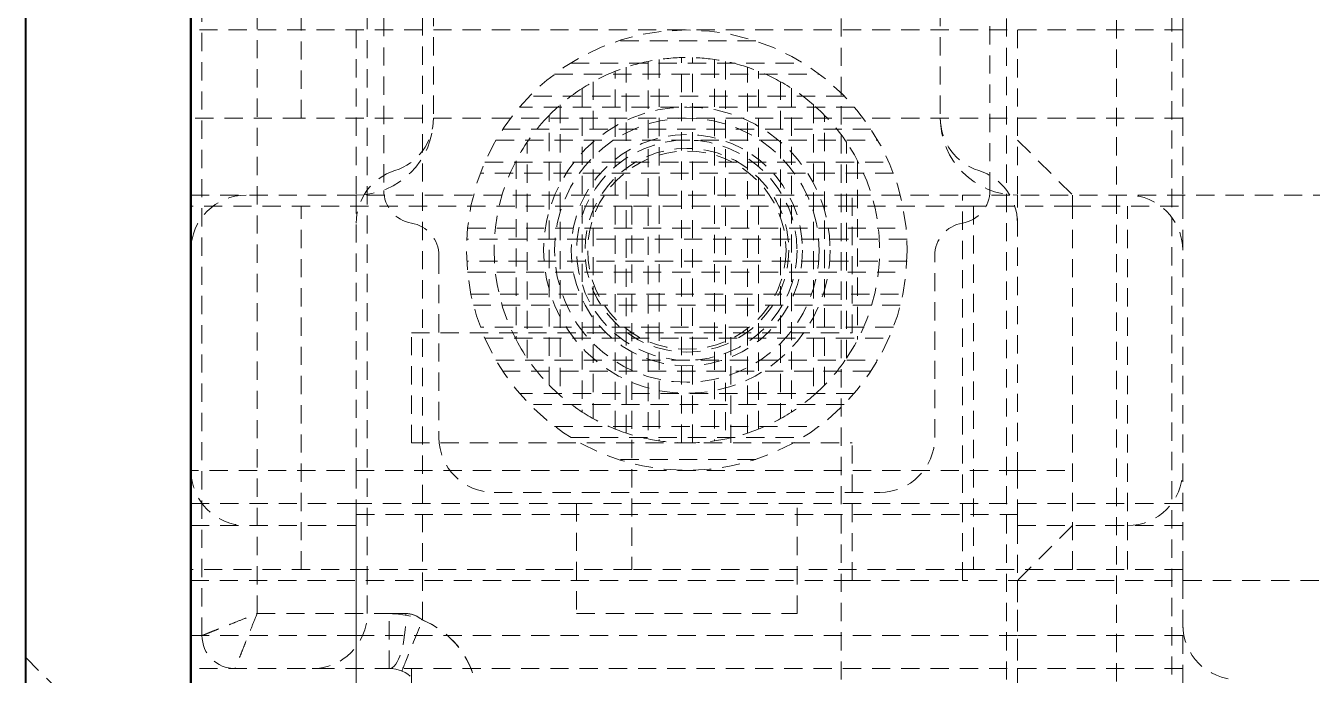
# Model space of a CAD drawing. Header units: inches. Extents: x 6934 to 18973, y 4254 to 7629.
# Drawn here: x 17077.08 to 17088.75, y 4855.39 to 4861.29 of the extents above; entities that cross this region are included whole.
import ezdxf

# ---------------------------------------------------------------- set-up
doc = ezdxf.new("R2010")
doc.units = ezdxf.units.IN
doc.header["$MEASUREMENT"] = 0
doc.linetypes.add('입력 정류부 ASSY$0$DASHED', pattern=[0.2067, 0.1654, -0.0413])
for name, color, linetype, lineweight, true_color in [('입력 정류부 ASSY$0$가려진 것(ISO)', 2, '입력 정류부 ASSY$0$DASHED', 18, 0xffff00), ('입력 정류부 ASSY$0$가려진 좁은 것(ISO)', 2, '입력 정류부 ASSY$0$DASHED', 18, 0xffff00), ('입력 정류부 ASSY$0$가시적인 것(ISO)', 3, 'Continuous', 40, 0x00ff00)]:
    doc.layers.add(name, color=color, linetype=linetype, lineweight=lineweight, true_color=true_color)

# ---------------------------------------------------------------- blocks, each defined once
blk = doc.blocks.new('입력 정류부 ASSY')
at = {"layer": '입력 정류부 ASSY$0$가려진 것(ISO)'}
for p, q in [((433.504, 601.24), (433.504, 609.64)), ((425.504, 600.44), (425.504, 603.44)), ((426.254, 602.94), (426.254, 599.782)), ((431.754, 599.782), (431.754, 602.94)), ((424.604, 595.74), (424.604, 601.39)), ((426.104, 595.94), (426.104, 601.39)), ((426.704, 601.44), (426.704, 600.44)), ((431.304, 601.44), (431.304, 600.44)), ((431.904, 588.44), (431.904, 601.39)), ((433.404, 601.39), (433.404, 587.94)), ((433.504, 601.24), (424.504, 601.24)), ((426.004, 601.24), (426.004, 599.74)), ((432.004, 601.24), (432.004, 599.74)), ((433.504, 601.24), (433.504, 599.74)), ((429.629, 601.14), (428.38, 601.14)), ((427.951, 600.94), (430.058, 600.94)), ((428.654, 600.955), (428.654, 597.526)), ((428.754, 600.972), (428.754, 597.508)), ((428.954, 597.491), (428.954, 600.99)), ((429.054, 597.491), (429.054, 600.99)), ((429.254, 600.972), (429.254, 597.508)), ((429.354, 600.955), (429.354, 597.526)), ((427.804, 600.84), (430.204, 600.84)), ((428.354, 597.615), (428.354, 600.865)), ((428.454, 597.579), (428.454, 600.902)), ((429.554, 597.579), (429.554, 600.902)), ((429.654, 597.615), (429.654, 600.865)), ((428.054, 600.71), (428.054, 597.771)), ((428.154, 600.77), (428.154, 597.711)), ((429.854, 600.77), (429.854, 597.711)), ((429.954, 600.71), (429.954, 597.771)), ((430.433, 600.64), (427.576, 600.64)), ((430.524, 600.54), (427.484, 600.54)), ((427.754, 598.016), (427.754, 600.465)), ((427.854, 600.559), (427.854, 597.921)), ((430.154, 600.559), (430.154, 597.921)), ((430.254, 598.016), (430.254, 600.465)), ((425.504, 600.44), (424.504, 600.44)), ((433.504, 600.44), (425.504, 600.44)), ((430.675, 600.34), (427.334, 600.34)), ((427.272, 600.24), (430.736, 600.24)), ((427.554, 598.26), (427.554, 600.22)), ((430.454, 598.26), (430.454, 600.22)), ((432.004, 600.24), (432.504, 599.74)), ((427.171, 600.04), (430.837, 600.04)), ((427.454, 600.053), (427.454, 598.428)), ((430.554, 600.053), (430.554, 598.428)), ((430.878, 599.94), (427.131, 599.94)), ((424.504, 599.74), (430.504, 599.74)), ((428.504, 599.64), (424.504, 599.64)), ((426.004, 599.74), (426.004, 597.24)), ((431.604, 599.64), (428.504, 599.64)), ((428.504, 599.64), (428.504, 596.34)), ((430.504, 599.74), (431.504, 599.74)), ((430.504, 598.49), (430.504, 599.74)), ((431.504, 599.74), (435.004, 599.74)), ((431.504, 596.24), (431.504, 599.74)), ((432.504, 599.64), (431.604, 599.64)), ((431.604, 599.64), (431.604, 596.34)), ((432.004, 597.24), (432.004, 599.74)), ((432.504, 599.74), (432.504, 599.64)), ((432.504, 599.64), (433.504, 599.64)), ((432.504, 596.34), (432.504, 599.64)), ((433.504, 599.74), (433.504, 599.64)), ((433.504, 596.34), (433.504, 599.64)), ((427.014, 599.44), (430.994, 599.44)), ((431.002, 599.34), (427.007, 599.34)), ((426.754, 599.19), (426.754, 597.54)), ((431.254, 597.54), (431.254, 599.19)), ((431.002, 599.14), (427.007, 599.14)), ((427.014, 599.04), (430.994, 599.04)), ((427.045, 598.84), (430.964, 598.84)), ((430.941, 598.74), (427.068, 598.74)), ((426.504, 598.49), (430.504, 598.49)), ((426.504, 597.49), (426.504, 598.49)), ((430.878, 598.54), (427.131, 598.54)), ((429.404, 597.49), (429.404, 598.49)), ((427.171, 598.44), (430.837, 598.44)), ((427.272, 598.24), (430.736, 598.24)), ((430.675, 598.14), (427.334, 598.14)), ((430.524, 597.94), (427.484, 597.94)), ((430.433, 597.84), (427.576, 597.84)), ((427.804, 597.64), (430.204, 597.64)), ((427.951, 597.54), (430.058, 597.54)), ((426.504, 597.49), (430.504, 597.49)), ((430.504, 596.24), (430.504, 597.49)), ((429.629, 597.34), (428.38, 597.34)), ((432.004, 597.24), (424.504, 597.24)), ((426.004, 597.24), (426.004, 596.84)), ((432.004, 597.24), (432.004, 596.84)), ((432.004, 597.24), (432.504, 597.24)), ((427.254, 597.04), (430.754, 597.04)), ((424.504, 596.94), (426.004, 596.94)), ((428.004, 596.94), (426.004, 596.94)), ((426.004, 596.84), (426.004, 595.24)), ((426.004, 596.84), (432.004, 596.84)), ((428.004, 596.94), (428.004, 595.94)), ((430.004, 596.94), (428.004, 596.94)), ((433.504, 596.94), (430.004, 596.94)), ((430.004, 595.94), (430.004, 596.94)), ((432.004, 596.74), (432.004, 596.84)), ((424.504, 596.74), (426.004, 596.74)), ((426.004, 596.74), (426.004, 595.24)), ((426.004, 594.74), (426.004, 596.74)), ((432.504, 596.74), (432.004, 596.24)), ((432.004, 596.74), (432.004, 595.24)), ((432.004, 596.74), (433.004, 596.74)), ((433.504, 596.74), (432.504, 596.74)), ((428.504, 596.34), (424.504, 596.34)), ((431.604, 596.34), (428.504, 596.34)), ((432.504, 596.34), (431.604, 596.34)), ((433.504, 596.34), (432.504, 596.34)), ((433.504, 596.34), (433.504, 596.24)), ((430.504, 596.24), (424.504, 596.24)), ((430.504, 596.24), (431.504, 596.24)), ((435.004, 596.24), (431.504, 596.24)), ((432.004, 596.24), (432.004, 595.24)), ((433.504, 596.24), (433.504, 595.74)), ((428.004, 595.94), (430.004, 595.94)), ((424.504, 595.74), (426.004, 595.74)), ((432.004, 595.74), (426.004, 595.74)), ((433.504, 595.74), (432.004, 595.74)), ((433.504, 595.74), (433.504, 595.44)), ((423.004, 595.54), (423.504, 595.04)), ((433.504, 595.44), (424.504, 595.44)), ((426.504, 595.44), (426.504, 592.74)), ((433.504, 595.44), (433.504, 594.74))]:
    blk.add_line(p, q, dxfattribs=at)
for radius in [2, 1.3, 1.2, 1.05, 1, 0.925, 0.9]:
    blk.add_circle((429.004, 599.24), radius, dxfattribs=at)
for centre, radius, start, end in [((429.004, 599.24), 1.75, 101.537, 111.8037), ((429.004, 599.24), 1.75, 91.6372, 101.537), ((429.004, 599.24), 1.75, 81.7868, 91.6372), ((429.004, 599.24), 1.75, 71.6823, 81.7868), ((429.004, 599.24), 1.75, 111.8037, 122.8783), ((429.004, 599.24), 1.75, 60.9407, 71.6823), ((429.004, 599.24), 1.75, 122.8783, 135.5847), ((429.004, 599.24), 1.75, 48.9177, 60.9407), ((429.004, 599.24), 1.75, 135.5847, 152.3396), ((429.004, 599.24), 1.75, 34.0477, 48.9177), ((426.004, 600.44), 0.7, 270, 0), ((426.204, 600.44), 0.5, 287.4576, 0), ((431.804, 600.44), 0.5, 180, 252.5424), ((432.004, 600.44), 0.7, 180, 270), ((429.004, 599.24), 1.75, 325.9523, 34.0477), ((429.004, 599.24), 1.75, 152.3396, 207.6604), ((426.504, 599.486), 0.5, 107.4576, 180), ((431.504, 599.486), 0.5, 0, 72.5424), ((426.554, 599.782), 0.3, 180, 260.4059), ((431.454, 599.782), 0.3, 279.5941, 0), ((425.004, 599.24), 0.5, 90, 180), ((433.004, 599.24), 0.5, 0, 90), ((426.454, 599.19), 0.3, 0, 80.4059), ((431.554, 599.19), 0.3, 99.5941, 180), ((429.004, 599.24), 1.75, 207.6604, 224.4153), ((429.004, 599.24), 1.75, 311.0823, 325.9523), ((429.004, 599.24), 1.75, 224.4153, 237.1217), ((429.004, 599.24), 1.75, 299.0593, 311.0823), ((429.004, 599.24), 1.75, 237.1217, 248.1963), ((429.004, 599.24), 1.75, 288.3177, 299.0593), ((427.254, 597.54), 0.5, 180, 270), ((429.004, 599.24), 1.75, 248.1963, 258.463), ((429.004, 599.24), 1.75, 258.463, 268.3628), ((429.004, 599.24), 1.75, 278.2132, 288.3177), ((430.754, 597.54), 0.5, 270, 0), ((429.004, 599.24), 1.75, 268.3628, 278.2132), ((425.004, 597.24), 0.5, 180, 270), ((433.004, 597.24), 0.5, 270, 0), ((425.604, 595.94), 0.5, 270.0006, 0), ((434.004, 595.84), 0.5, 180, 270), ((424.904, 595.74), 0.3, 180, 270), ((426.304, 595.14), 0.3, 0, 90)]:
    blk.add_arc(centre, radius, start, end, dxfattribs=at)
at = {"layer": '입력 정류부 ASSY$0$가려진 좁은 것(ISO)'}
for p, q in [((426.604, 595.882), (426.604, 604.39)), ((430.404, 588.44), (430.404, 604.39)), ((425.104, 595.94), (425.104, 602.39)), ((432.904, 602.39), (432.904, 587.94)), ((425.504, 596.34), (425.504, 599.64)), ((433.004, 596.34), (433.004, 599.64)), ((425.104, 595.94), (426.304, 595.94)), ((426.304, 595.44), (426.304, 595.94)), ((426.304, 595.94), (426.454, 595.94))]:
    blk.add_line(p, q, dxfattribs=at)
for end in [90, 67.9729]:
    blk.add_arc((426.304, 595.14), 0.8, 0, end, dxfattribs=at)
for centre, major_axis, ratio, start_param, end_param in [((426.304, 595.94), (0, -0.5), 0.3, 0.000021, 1.570796), ((426.604, 595.882), (-0.187, -0.464), 0.000594, 6.283111, 7.854132)]:
    blk.add_ellipse(centre, major_axis=major_axis, ratio=ratio, start_param=start_param, end_param=end_param, dxfattribs=at)
for points, knots in [([(424.604, 595.74), (424.604, 595.74), (424.605, 595.741), (424.607, 595.741), (424.607, 595.741), (424.608, 595.742), (424.609, 595.742), (424.611, 595.743), (424.614, 595.744), (424.619, 595.746), (424.62, 595.746), (424.621, 595.747), (424.622, 595.747), (424.627, 595.749), (424.634, 595.752), (424.642, 595.755), (424.643, 595.756), (424.645, 595.756), (424.647, 595.757), (424.655, 595.761), (424.666, 595.765), (424.678, 595.77), (424.68, 595.771), (424.682, 595.771), (424.684, 595.772), (424.697, 595.778), (424.713, 595.784), (424.73, 595.79), (424.732, 595.791), (424.734, 595.792), (424.736, 595.793), (424.756, 595.801), (424.779, 595.81), (424.804, 595.82), (424.83, 595.83), (424.858, 595.842), (424.889, 595.854), (424.919, 595.866), (424.953, 595.88), (424.989, 595.894), (425.025, 595.908), (425.064, 595.924), (425.104, 595.94)], [0, 0, 0, 0, 0.086247, 0.086247, 0.086247, 0.111111, 0.111111, 0.111111, 0.200377, 0.200377, 0.200377, 0.222222, 0.222222, 0.222222, 0.314642, 0.314642, 0.314642, 0.333333, 0.333333, 0.333333, 0.428897, 0.428897, 0.428897, 0.444444, 0.444444, 0.444444, 0.543102, 0.543102, 0.543102, 0.555556, 0.555556, 0.555556, 0.666667, 0.666667, 0.666667, 0.777778, 0.777778, 0.777778, 0.888889, 0.888889, 0.888889, 1, 1, 1, 1]), ([(425.104, 595.94), (425.088, 595.9), (425.072, 595.861), (425.058, 595.825), (425.044, 595.789), (425.03, 595.755), (425.018, 595.725), (425.006, 595.694), (424.994, 595.666), (424.984, 595.64), (424.974, 595.615), (424.965, 595.592), (424.957, 595.572), (424.949, 595.552), (424.942, 595.535), (424.936, 595.52), (424.93, 595.505), (424.925, 595.493), (424.921, 595.482), (424.917, 595.472), (424.914, 595.464), (424.911, 595.458), (424.909, 595.452), (424.907, 595.447), (424.906, 595.444), (424.905, 595.442), (424.904, 595.44), (424.904, 595.44)], [0, 0, 0, 0, 0.111111, 0.111111, 0.111111, 0.222222, 0.222222, 0.222222, 0.333333, 0.333333, 0.333333, 0.444444, 0.444444, 0.444444, 0.555556, 0.555556, 0.555556, 0.666667, 0.666667, 0.666667, 0.777778, 0.777778, 0.777778, 0.888889, 0.888889, 0.888889, 1, 1, 1, 1]), ([(426.604, 595.882), (426.579, 595.902), (426.529, 595.932), (426.479, 595.94), (426.454, 595.94)], [0, 0, 0, 0, 0.5, 0.9999987, 0.9999987, 0.9999987, 0.9999987])]:
    blk.add_open_spline(points, degree=3, knots=knots, dxfattribs=at)
at = {"layer": '입력 정류부 ASSY$0$가시적인 것(ISO)'}
for p, q in [((423.004, 582.44), (423.004, 628.44)), ((424.504, 594.74), (424.504, 616.14)), ((424.504, 616.14), (424.504, 594.74))]:
    blk.add_line(p, q, dxfattribs=at)

msp = doc.modelspace()

# ---------------------------------------------------------------- block references
msp.add_blockref('입력 정류부 ASSY', (16654.075, 4260.012))

doc.saveas('drawing.dxf')
